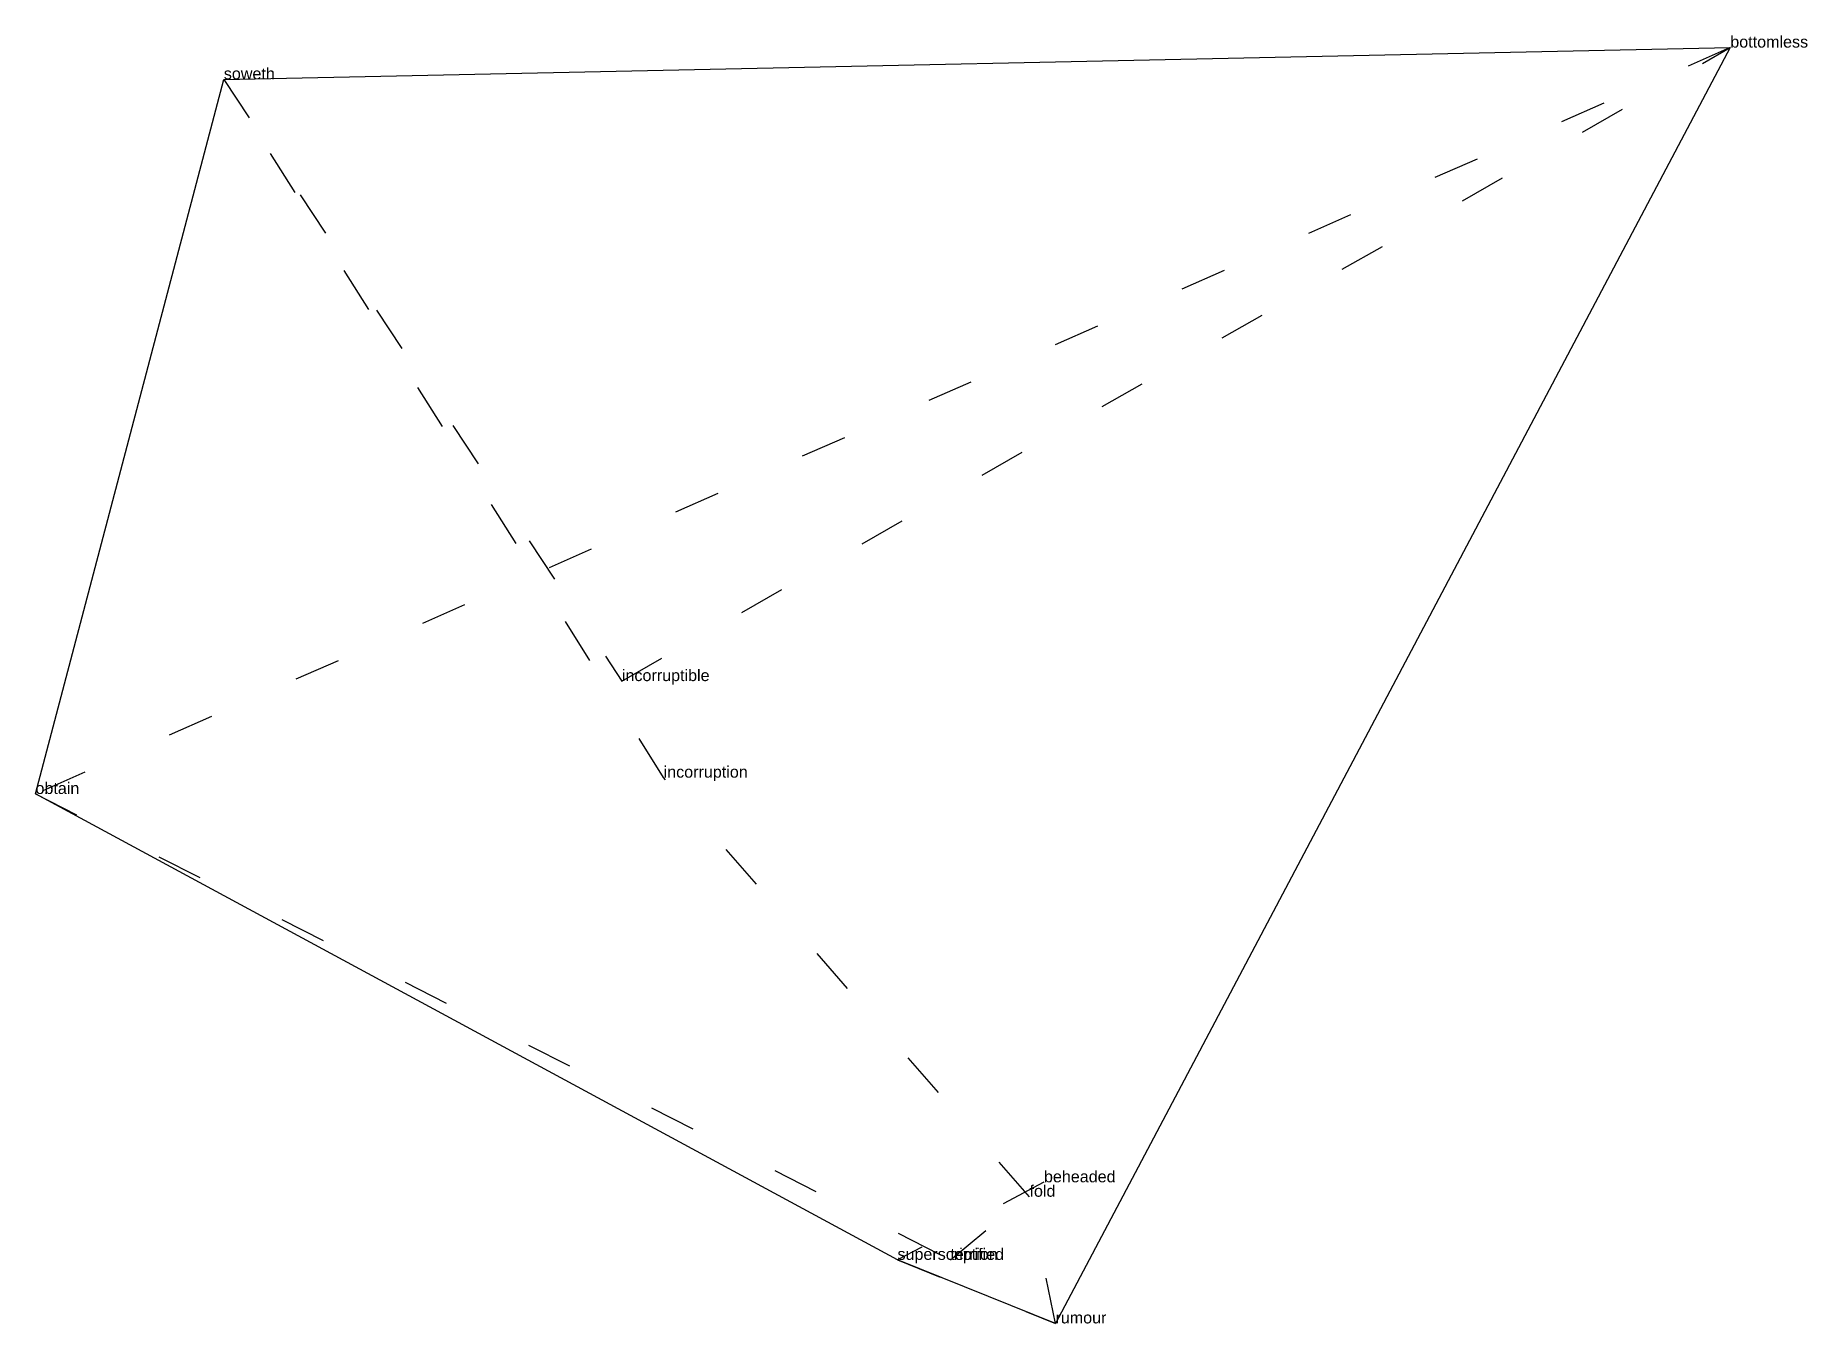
# Model space of a CAD drawing. Extents: x -0.69 to 3.15, y -2.45 to 0.35.
import ezdxf

# ---------------------------------------------------------------- set-up
doc = ezdxf.new("R2010")
doc.units = 0
doc.linetypes.add('DOT', pattern=[0.2, 0, -0.2])
doc.layers.add('TEXT', color=1, linetype='CONTINUOUS')
doc.styles.get("Standard").update_dxf_attribs({"font": 'arial.ttf'})

msp = doc.modelspace()

# ---------------------------------------------------------------- linework, layer by layer
at = {"layer": 'INTERNAL', "linetype": 'DOT'}
msp.add_polyline3d([(1.5227, -2.4461, 0), (1.4664, -2.1714, 0), (0.6727, -1.2624, 0), (-0.2814, 0.2521, 0), (0.5822, -1.053, 0), (2.9867, 0.321, 0), (-0.69, -1.2978, 0), (1.2948, -2.3085, 0), (1.4978, -2.1401, 0), (1.18, -2.3083, 0), (1.5227, -2.4461, 0)], close=True, dxfattribs=at)
at = {"layer": 'OUTLINE', "linetype": 'CONTINUOUS'}
msp.add_polyline3d([(1.5227, -2.4461, 0), (1.18, -2.3083, 0), (-0.69, -1.2978, 0), (-0.2814, 0.2521, 0), (2.9867, 0.321, 0), (1.5227, -2.4461, 0)], close=True, dxfattribs=at)

# ---------------------------------------------------------------- texts
at = {"layer": 'TEXT'}
for s, p in [('bottomless', (2.9867, 0.321)), ('soweth', (-0.2814, 0.2521)), ('incorruptible', (0.5822, -1.053)), ('incorruption', (0.6727, -1.2624)), ('obtain', (-0.69, -1.2978)), ('beheaded', (1.4978, -2.1401)), ('fold', (1.4664, -2.1714)), ('superscription', (1.18, -2.3083)), ('terrified', (1.2948, -2.3085)), ('rumour', (1.5227, -2.4461))]:
    msp.add_text(s, height=0.025, dxfattribs=at).set_placement(p)

doc.saveas('drawing.dxf')
